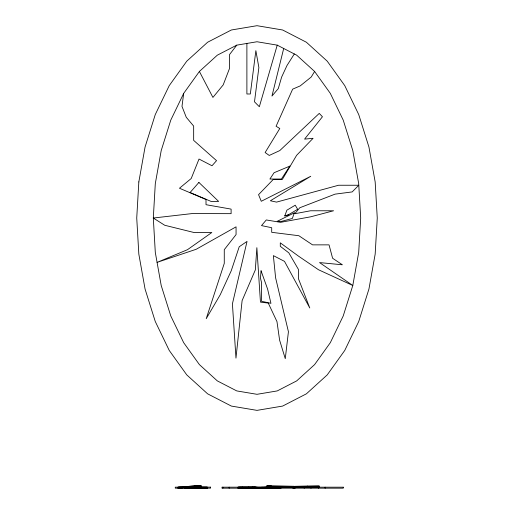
<?xml version="1.0" encoding="UTF-8"?>
<svg xmlns="http://www.w3.org/2000/svg" width="514" height="514" viewBox="0 0 514 514"><rect width="100%" height="100%" fill="white"/><g stroke="black" fill="none" stroke-linecap="round" stroke-linejoin="round"><path stroke-width="0.77" d="M222.877 488.152L222.877 487.156M229.186 488.171L229.186 487.169M269.375 488.197L269.375 487.195M281.685 487.535L266.927 486.655L266.959 485.659L294.117 486.289L295.158 487.163M294.117 486.289L294.085 487.285L266.927 486.655M183.678 93.387L181.988 106.411L186.261 117.282L193.662 126.084L193.662 140.373L216.542 160.651L212.006 165.765L199.021 159.038L191.214 178.512L179.463 188.246L206.011 199.496L206.011 204.701L231.107 209.108L231.107 213.663L192.21 213.567L153.307 218.032L155.299 252.425L161.203 285.488L170.783 315.969L183.678 342.677L199.393 364.599L217.319 380.893L236.768 390.923L257 394.309L277.232 390.923L296.681 380.893L314.607 364.599L330.322 342.677L343.217 315.969L352.797 285.488L358.701 252.425L360.693 218.032L358.701 183.646L352.797 150.576L343.217 120.103L330.322 93.387L314.607 71.465L296.681 55.178L277.232 45.142L257 41.756L236.768 45.142L217.319 55.178L199.393 71.465L183.678 93.387L170.783 120.103L161.203 150.576L155.299 183.646L153.307 218.032L164.743 225.273L194.003 232.508L211.819 232.508L187.456 249.708L157.078 262.378L196.187 249.284L236.061 226.841L236.061 234.596L224.271 249.682L224.271 263.386L206.23 318.661L220.262 294.689L231.255 270.717L239.228 246.752L247.035 241.413L232.418 303.838L235.965 358.123L242.113 300.613L255.329 269.927L256.859 247.677L260.463 302.129L268.276 303.087L276.969 321.61L279.603 340.139L285.27 358.669L288.425 331.723L275.607 277.83L273.364 255.625L284.499 261.363L309.775 307.97L298.435 278.672L298.435 269.439L288.804 252.843L280.291 246.315L280.291 242.839L298.428 256.088L318.526 269.766L352.797 285.488L319.547 262.583L342.395 264.794L332.603 258.253L329.044 244.863L312.551 244.863L298.852 235.72L271.7 232.315L271.7 227.715L261.498 225.601L266.291 219.953L280.548 222.331L310.546 216.837L333.567 210.772L310.546 210.772L294.805 213.728L299.746 207.778L335.064 194.138L352.174 191.921L358.791 185.246L338.553 185.246L276.545 202.111L270.37 200.762L310.745 176.283L261.273 201.282L258.555 194.665L273.3 179.418L282.34 179.418L296.617 155.318L313.084 138.292L304.577 139.121L322.439 116.768L319.252 113.395L279.789 150.57L269.246 155.44L265.128 152.529L279.789 128.506L276.089 126.251L292.652 89.153L300.221 85.896L311.201 77.049L314.607 71.465M283.696 48.483L271.957 96.067L278.28 88.601L281.64 77.055L286.992 65.503L294.316 53.957M277.232 45.142L259.332 106.739L254.494 101.811L258.87 67.565L255.869 50.629L250.324 93.991L246.887 93.991L246.887 43.452M284.807 215.912L286.883 210.175L295.229 205.202L297.657 209.282L287.686 215.225L284.807 215.912L288.54 214.711M236.768 45.142L229.469 54.664L229.469 68.568L223.198 84.894L212.924 97.429L199.393 71.465M177.998 487.182L201.032 485.434L201.102 486.437L195.076 486.983L178.069 488.178L177.998 487.182L201.032 485.434M178.069 488.178L184.924 487.555M187.212 487.349L190.264 487.066M194.909 486.797L201.102 486.437M239.357 487.233L248.879 487.227M239.357 488.236L248.879 488.229M264.736 487.214L267.196 487.221L267.203 488.223L248.333 488.3L248.333 487.298L255.612 487.208L252.258 487.253L252.258 488.255L253.595 488.21M248.333 488.3L255.619 488.21L252.888 488.3M295.145 486.347L319.175 486.058L319.181 487.06L295.152 487.349L295.145 486.347L319.175 486.058M251.307 488.197L253.235 488.165M195.211 487.24L199.04 487.188L194.575 487.201M195.211 488.242L199.04 488.191L195.114 488.204M238.078 487.156L280.997 487.201L280.997 488.204L238.078 488.159L238.078 487.156L257.096 487.169M238.078 488.159L257.096 488.171M250.967 488.3L253.46 488.281M267.196 487.221L261.581 487.259L261.587 488.255M186.492 487.278L192.037 487.253M196.097 488.197L184.732 488.242L185.702 488.281L185.695 487.278M180.395 487.169L175.268 487.176L175.268 488.171L188.175 488.171M248.333 487.298L252.888 487.298M194.722 487.156L207.399 487.169L194.549 487.124M242.319 487.227L242.698 487.233M263.778 488.216L267.203 488.223M242.319 488.229L242.704 488.236M185.291 488.261L187.694 488.274M252.824 488.236L254.218 488.255M280.92 486.501L282.507 486.572M292.755 488.049L295.126 488.159M266.959 485.659L271.501 486.013M195.012 485.981L195.076 486.983M307.526 486.051L307.526 487.054M325.15 487.188L325.15 488.178M318.391 487.188L318.391 488.178M310.983 487.188L310.983 488.178M304.198 487.188L304.198 488.178M201.661 487.137L201.661 488.139M138.831 181.93L136.737 218.032L138.831 254.141L145.057 289.016L155.26 321.481L169.241 350.439L186.768 374.892L207.605 393.827L231.358 406.073L257 410.365L282.642 406.073L306.395 393.827L327.232 374.892L344.759 350.439L358.74 321.481L368.943 289.016L375.169 254.141L377.263 218.032L375.169 181.93L368.943 147.055L358.74 114.59L344.759 85.626L327.232 61.179L306.395 42.244L282.642 29.992L257 25.7L231.358 29.992L207.605 42.244L186.768 61.179L169.241 85.626L155.26 114.59L145.057 147.055L138.831 181.93M261.067 270.807L260.444 278.1L261.491 282.308L261.491 301.281L270.942 303.331L267.627 289.164L261.067 270.807M294.304 212.867L292.357 218.463L281.601 221.341L277.155 221.341L294.304 212.867M289.832 166.125L281.428 179.033L269.901 179.033L274.078 172.717L289.832 166.125M198.905 182.438L190.084 192.519L211.081 201.417L218.643 201.417L198.905 182.438M193.033 488.127L188.381 488.159L207.399 488.171L193.033 488.127M210.56 487.137L191.581 487.144L191.581 488.139L210.56 488.139L210.56 487.144M343.268 487.188L222.009 487.176L222.009 488.178L343.268 488.178L343.268 487.188"/></g></svg>
